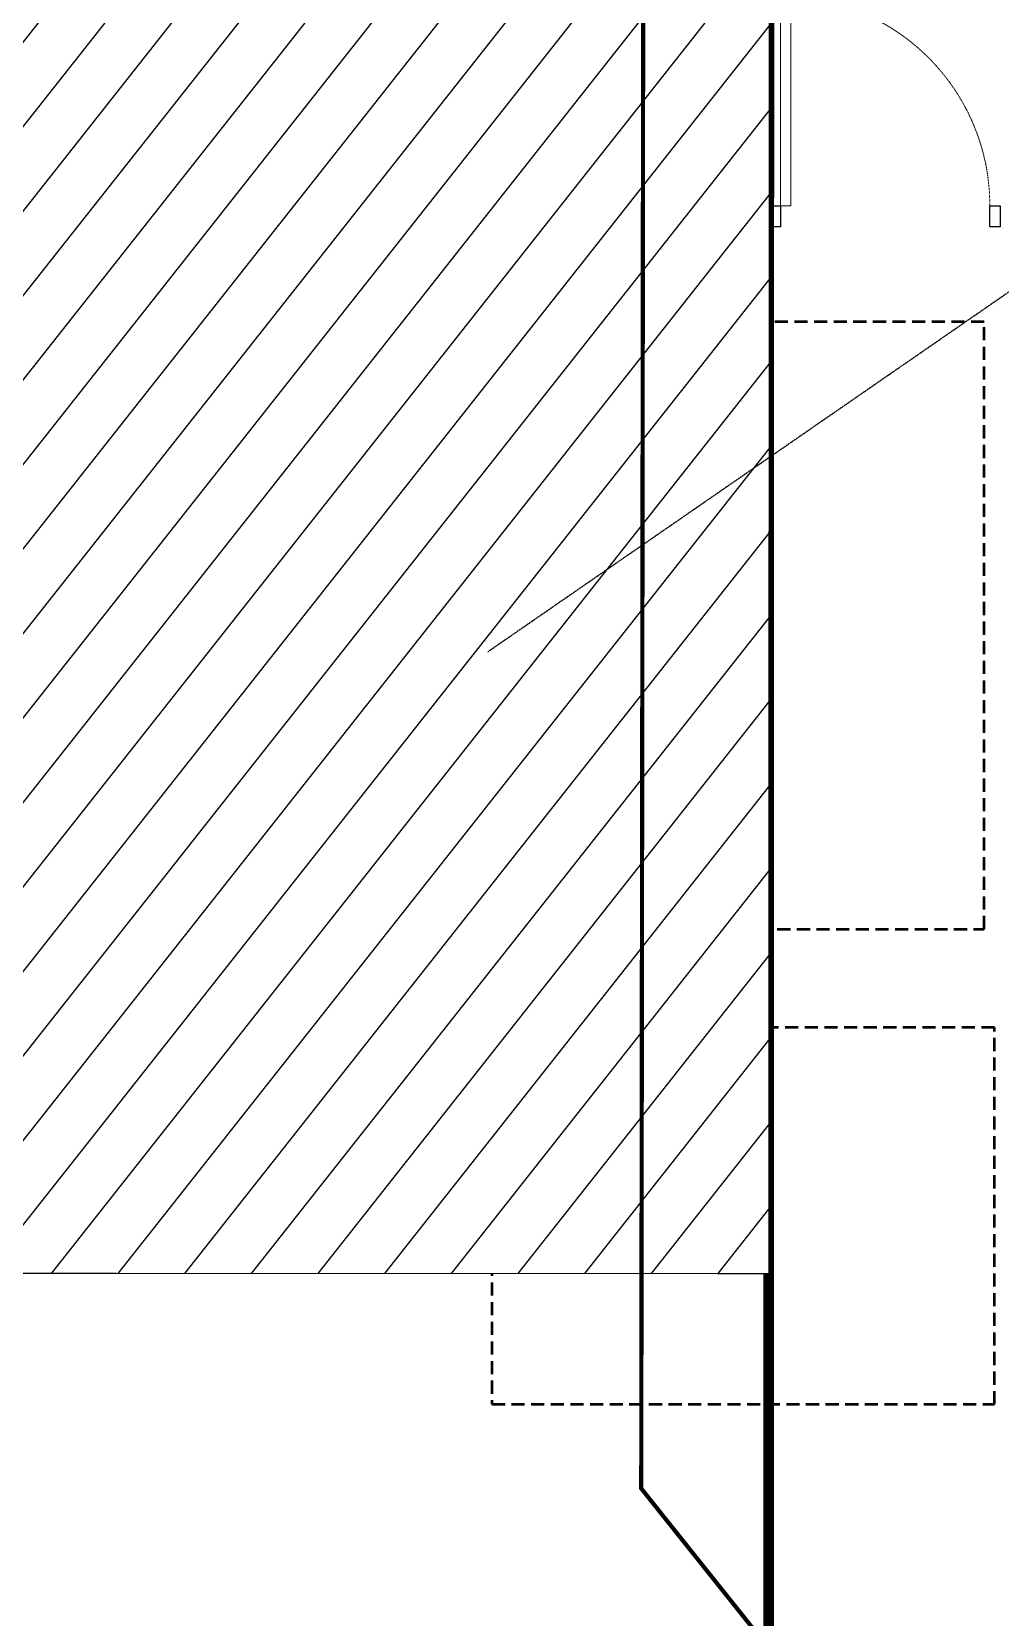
# Model space of a CAD drawing. Header units: centimetres. Extents: x -6122352 to 4157695, y -1694241 to 1947892.
# Drawn here: x 137830 to 142456, y -194915 to -187341 of the extents above; entities that cross this region are included whole.
import ezdxf
from ezdxf.xclip import XClip

# ---------------------------------------------------------------- set-up
doc = ezdxf.new("R2010")
doc.units = ezdxf.units.CM
doc.header["$MEASUREMENT"] = 0
doc.header["$XCLIPFRAME"] = 2
for name, pattern in [('23585-XR-AR-END-GROUND FLOOR$0$XR-END-GROUND FLOOR PLAN$0$HIDDEN2', [0.1875, 0.125, -0.0625]), ('DASHED2', [0.375, 0.25, -0.125]), ('XR-AR-END-SETTING OUT PLAN$0$23261-XR-AR-SI-GF$0$HIDDEN', [0.375, 0.25, -0.125]), ('XR-AR-END-SETTING OUT PLAN$0$23585-XR-AR-END-GROUND FLOOR$0$23261-XR-AR-SI-GF$0$HIDDEN', [0.375, 0.25, -0.125]), ('XR-AR-END-SETTING OUT PLAN$0$23585-XR-AR-END-GROUND FLOOR$0$945-4P-1-101-GROUND FLOOR PLAN$0$XR-MIDDLE-GROUND FLOOR PLAN$0$HIDDEN2', [0.1875, 0.125, -0.0625]), ('XR-AR-END-SETTING OUT PLAN$0$23585-XR-AR-END-GROUND FLOOR$0$XR-END-GROUND FLOOR PLAN$0$HIDDEN2', [0.1875, 0.125, -0.0625]), ('XR-AR-END-SETTING OUT PLAN$0$23585-XR-AR-END-GROUND FLOOR$0$XR-END-GROUND FLOOR PLAN$0$xf_6a1$0$DASHED', [0.75, 0.5, -0.25])]:
    doc.linetypes.add(name, pattern=pattern)
doc.layers.add('08-Compound Wall-3', color=5, linetype='Continuous', lineweight=25, true_color=0x0000ff)
for name, color, linetype in [('23585-XR-AR-BOUNDARY WALLS AND SETBACKS$0$setback', 7, 'XR-AR-END-SETTING OUT PLAN$0$23261-XR-AR-SI-GF$0$HIDDEN'), ('@MI-REF LAYER', 7, 'Continuous'), ('B_TH_4', 7, 'Continuous'), ('XR-AR-END-SETTING OUT PLAN$0$23585-XR-AR-END-GROUND FLOOR$0$A-Flor-Strs', 1, 'Continuous')]:
    doc.layers.add(name, color=color, linetype=linetype)
for name, color, linetype, lineweight in [('23585-XR-AR-END-GROUND FLOOR$0$A-LOVR-PLAN', 251, 'Continuous', 9), ('@ Foundations', 4, 'DASHED2', 50), ('A-ANNO-TEXT', 3, 'Continuous', 25), ('XR-AR-END-SETTING OUT PLAN$0$23585-XR-AR-END-GROUND FLOOR$0$A-DOOR-FULL', 1, 'Continuous', 9), ('XR-AR-END-SETTING OUT PLAN$0$23585-XR-AR-END-GROUND FLOOR$0$A-EQUP-KITN-PLAN', 202, 'Continuous', 9), ('XR-AR-END-SETTING OUT PLAN$0$23585-XR-AR-END-GROUND FLOOR$0$A-FLOR-OVHD', 9, 'XR-AR-END-SETTING OUT PLAN$0$23585-XR-AR-END-GROUND FLOOR$0$23261-XR-AR-SI-GF$0$HIDDEN', 15), ('XR-AR-END-SETTING OUT PLAN$0$23585-XR-AR-END-GROUND FLOOR$0$A-GLAZ-SILL', 8, 'Continuous', 5), ('XR-AR-END-SETTING OUT PLAN$0$23585-XR-AR-END-GROUND FLOOR$0$A-GLAZ-WNDO', 232, 'Continuous', 9), ('XR-AR-END-SETTING OUT PLAN$0$23585-XR-AR-END-GROUND FLOOR$0$A-LOVR-PLAN', 111, 'Continuous', 9), ('XR-AR-END-SETTING OUT PLAN$0$23585-XR-AR-END-GROUND FLOOR$0$A-WALL', 7, 'Continuous', 30), ('XR-AR-END-SETTING OUT PLAN$0$23585-XR-AR-END-GROUND FLOOR$0$S-COLS', 51, 'Continuous', 40), ('XR-AR-END-SETTING OUT PLAN$0$23585-XR-AR-END-GROUND FLOOR$0$S-COLS-PATT', 8, 'Continuous', 5)]:
    doc.layers.add(name, color=color, linetype=linetype, lineweight=lineweight)
doc.styles.get("Standard").update_dxf_attribs({"font": 'arial.ttf'})
doc.dimstyles.new('LEADER', dxfattribs={"dimtxt": 0.18, "dimasz": 0.25, "dimexe": 0.18, "dimexo": 0.0625, "dimgap": 0.09, "dimtad": 0, "dimtih": 1, "dimtoh": 1, "dimdec": 4, "dimzin": 0, "dimdsep": 46, "dimtxsty": 'Standard', "dimblk": 'DOT', "dimcen": 0.09, "dimadec": 0, "dimazin": 0, "dimtfac": 1, "dimtdec": 4, "dimtofl": 0, "dimtmove": 0, "dimatfit": 3, "dimldrblk": 'DOT', "dimfxl": 1, "dimtolj": 1, "dimtzin": 0, "dimarcsym": 0})

# ---------------------------------------------------------------- blocks, each defined once
blk = doc.blocks.new('23585-XR-AR-BOUNDARY WALLS AND SETBACKS')
at = {"layer": '23585-XR-AR-BOUNDARY WALLS AND SETBACKS$0$setback', "ltscale": 40, "const_width": 0.05}
blk.add_lwpolyline([(496593.7483, 2768854.2497), (496597.9032, 2768858.7842), (496601.9566, 2768863.208), (496606.0098, 2768867.6319), (496610.0632, 2768872.0554), (496614.1167, 2768876.4791), (496618.2702, 2768881.012), (496632.6469, 2768867.838), (496628.4939, 2768863.3054), (496624.4406, 2768858.8816), (496620.3872, 2768854.4578), (496616.3338, 2768850.0343), (496612.2804, 2768845.6104), (496608.1255, 2768841.0759)], close=True, dxfattribs=at)
blk = doc.blocks.new('A$C9d9485f6')
at = {"layer": 'A-ANNO-TEXT', "rotation": 312.4881850805905}
blk.add_blockref('23585-XR-AR-BOUNDARY WALLS AND SETBACKS', (-2377088.5348, -1504219.2521), dxfattribs=at)
blk = doc.blocks.new('*U35')
for points in [[(91, 0), (41, 0), (41, 1021), (91, 1021)], [(0, 0), (38, 0), (38, -50), (50, -50), (50, -250), (0, -250)], [(1100, 0), (1062, 0), (1062, -50), (1050, -50), (1050, -250), (1100, -250)]]:
    blk.add_lwpolyline(points, close=True)
at = {"color": 8, "linetype": 'XR-AR-END-SETTING OUT PLAN$0$23585-XR-AR-END-GROUND FLOOR$0$XR-END-GROUND FLOOR PLAN$0$HIDDEN2'}
blk.add_arc((41, 0), 1021, 0, 90, dxfattribs=at)
at = {"layer": 'XR-AR-END-SETTING OUT PLAN$0$23585-XR-AR-END-GROUND FLOOR$0$A-GLAZ-SILL', "linetype": 'XR-AR-END-SETTING OUT PLAN$0$23585-XR-AR-END-GROUND FLOOR$0$945-4P-1-101-GROUND FLOOR PLAN$0$XR-MIDDLE-GROUND FLOOR PLAN$0$HIDDEN2', "ltscale": 3}
blk.add_lwpolyline([(0, 0), (1100, 0), (1100, -250), (0, -250)], close=True, dxfattribs=at)
blk = doc.blocks.new('*U37')
for points in [[(91, 0), (41, 0), (41, 1021), (91, 1021)], [(0, 0), (38, 0), (38, -50), (50, -50), (50, -110), (0, -110)], [(1100, 0), (1062, 0), (1062, -50), (1050, -50), (1050, -110), (1100, -110)]]:
    blk.add_lwpolyline(points, close=True)
at = {"color": 8, "linetype": 'XR-AR-END-SETTING OUT PLAN$0$23585-XR-AR-END-GROUND FLOOR$0$XR-END-GROUND FLOOR PLAN$0$HIDDEN2'}
blk.add_arc((41, 0), 1021, 0, 90, dxfattribs=at)
at = {"layer": 'XR-AR-END-SETTING OUT PLAN$0$23585-XR-AR-END-GROUND FLOOR$0$A-GLAZ-SILL', "linetype": 'XR-AR-END-SETTING OUT PLAN$0$23585-XR-AR-END-GROUND FLOOR$0$945-4P-1-101-GROUND FLOOR PLAN$0$XR-MIDDLE-GROUND FLOOR PLAN$0$HIDDEN2', "ltscale": 3}
blk.add_lwpolyline([(0, 0), (1100, 0), (1100, -110), (0, -110)], close=True, dxfattribs=at)
blk = doc.blocks.new('XR-AR-END-SETTING OUT PLAN$0$23585-XR-AR-END-GROUND FLOOR$0$XR-END-GROUND FLOOR PLAN$0$A$C45491A9B')
blk.add_lwpolyline([(-50, 0), (0, 0), (0, 1000), (-50, 1000)], close=True)
at = {"color": 8, "linetype": 'XR-AR-END-SETTING OUT PLAN$0$23585-XR-AR-END-GROUND FLOOR$0$XR-END-GROUND FLOOR PLAN$0$HIDDEN2'}
blk.add_arc((0, 0), 1000, 90, 180, dxfattribs=at)
blk = doc.blocks.new('XR-AR-END-SETTING OUT PLAN$0$23585-XR-AR-END-GROUND FLOOR$0$A$C75a8815d')
at = {"layer": 'XR-AR-END-SETTING OUT PLAN$0$23585-XR-AR-END-GROUND FLOOR$0$S-COLS', "color": 252, "lineweight": 30}
for points in [[(0, 3500), (0, 2700), (250, 2700), (250, 3500)], [(0, 0), (0, 550), (250, 550), (250, 0)]]:
    blk.add_lwpolyline(points, close=True, dxfattribs=at)
blk = doc.blocks.new('23585-XR-AR-END-GROUND FLOOR$0$XR-END-GROUND FLOOR PLAN$0$A$C45491A9B')
blk.add_lwpolyline([(-50, 0), (0, 0), (0, 1000), (-50, 1000)], close=True)
at = {"color": 8, "linetype": '23585-XR-AR-END-GROUND FLOOR$0$XR-END-GROUND FLOOR PLAN$0$HIDDEN2'}
blk.add_arc((0, 0), 1000, 90, 180, dxfattribs=at)
blk = doc.blocks.new('XR-AR-END-SETTING OUT PLAN')
at = {"layer": '08-Compound Wall-3'}
for points in [[(1950, 10600), (1900, 10600), (1900, 10500), (1950, 10500)], [(3000, 10600), (2950, 10600), (2950, 10500), (3000, 10500)]]:
    blk.add_lwpolyline(points, close=True, dxfattribs=at)
at = {"layer": 'XR-AR-END-SETTING OUT PLAN$0$23585-XR-AR-END-GROUND FLOOR$0$A-EQUP-KITN-PLAN', "color": 8}
for p, q in [((3850.1, 11100), (3850.1, 13150)), ((5650.1, 11100), (3850.1, 11100))]:
    blk.add_line(p, q, dxfattribs=at)
at = {"layer": 'XR-AR-END-SETTING OUT PLAN$0$23585-XR-AR-END-GROUND FLOOR$0$A-EQUP-KITN-PLAN', "color": 8, "linetype": 'XR-AR-END-SETTING OUT PLAN$0$23585-XR-AR-END-GROUND FLOOR$0$XR-END-GROUND FLOOR PLAN$0$xf_6a1$0$DASHED'}
blk.add_line((5650.1, 10900), (3850.1, 10900), dxfattribs=at)
at = {"layer": 'XR-AR-END-SETTING OUT PLAN$0$23585-XR-AR-END-GROUND FLOOR$0$A-FLOR-OVHD', "color": 8, "ltscale": 5}
for p, q in [((5650.1, 12950), (5650.1, 11300)), ((5750.1, 12950), (5750.1, 11300)), ((3750.1, 11000), (3250.1, 10500)), ((3250.1, 11000), (3750.1, 10500)), ((4150.1, 9210.3), (3250.2, 9610.4)), ((3250.2, 9210.3), (4150.1, 9610.4))]:
    blk.add_line(p, q, dxfattribs=at)
at = {"layer": 'XR-AR-END-SETTING OUT PLAN$0$23585-XR-AR-END-GROUND FLOOR$0$A-FLOR-OVHD', "color": 8}
blk.add_line((3200.1, 10250), (3200.1, 9000), dxfattribs=at)
at = {"layer": 'XR-AR-END-SETTING OUT PLAN$0$23585-XR-AR-END-GROUND FLOOR$0$A-FLOR-OVHD', "color": 8, "ltscale": 5}
blk.add_lwpolyline([(3250.2, 9210.3), (4150.1, 9210.3), (4150.1, 9610.4), (3250.2, 9610.4)], close=True, dxfattribs=at)
at = {"layer": 'XR-AR-END-SETTING OUT PLAN$0$23585-XR-AR-END-GROUND FLOOR$0$A-Flor-Strs', "color": 8}
for p, q in [((3000.1, 10250), (3000.1, 9000)), ((3300.1, 10250), (3300.1, 9000)), ((3300.1, 9550), (3171.4, 9681.5)), ((3000.1, 9550), (3300.1, 9550)), ((3300.1, 9550), (3171.4, 9418.5))]:
    blk.add_line(p, q, dxfattribs=at)
at = {"layer": 'XR-AR-END-SETTING OUT PLAN$0$23585-XR-AR-END-GROUND FLOOR$0$A-GLAZ-SILL', "color": 8}
blk.add_line((3250.1, 6050), (3250.1, 8200), dxfattribs=at)
at = {"layer": 'XR-AR-END-SETTING OUT PLAN$0$23585-XR-AR-END-GROUND FLOOR$0$A-GLAZ-WNDO', "color": 8}
for p, q in [((3000.1, 8200), (3000.1, 8150)), ((3150.1, 8200), (3150.1, 8150)), ((3150.1, 6100), (3150.1, 8200)), ((3150.1, 8150), (3000.1, 8150)), ((3000.1, 7448), (3000.1, 7498)), ((3000.1, 7498), (3150.1, 7498)), ((3150.1, 7498), (3150.1, 7448)), ((3150.1, 7448), (3000.1, 7448)), ((3000.1, 6747), (3000.1, 6797)), ((3000.1, 6797), (3150.1, 6797)), ((3150.1, 6747), (3000.1, 6747)), ((3150.1, 6797), (3150.1, 6747)), ((3000.1, 6050), (3000.1, 6100)), ((3000.1, 6100), (3150.1, 6100)), ((3150.1, 6100), (3150.1, 6050)), ((3000.1, 6050), (3250.1, 6050))]:
    blk.add_line(p, q, dxfattribs=at)
for points in [[(3250.1, 8200), (3000.1, 8200)], [(3000.1, 7498), (3000.1, 8150)], [(3050.1, 8150), (3050.1, 7498)], [(3000.1, 6100), (3000.1, 7448)], [(3050.1, 7448), (3050.1, 6797)], [(3050.1, 6747), (3050.1, 6100)]]:
    blk.add_lwpolyline(points, dxfattribs=at)
at = {"layer": 'XR-AR-END-SETTING OUT PLAN$0$23585-XR-AR-END-GROUND FLOOR$0$A-LOVR-PLAN', "color": 8}
for points in [[(1950.1, 10600), (1900.1, 10600), (1900.1, 10500), (1950.1, 10500)], [(3000.1, 10600), (2950.1, 10600), (2950.1, 10500), (3000.1, 10500)]]:
    blk.add_lwpolyline(points, close=True, dxfattribs=at)
blk.add_lwpolyline([(1900.1, 10600), (1900.1, 10500)], dxfattribs=at)
at = {"layer": 'XR-AR-END-SETTING OUT PLAN$0$23585-XR-AR-END-GROUND FLOOR$0$A-WALL', "color": 8}
for points in [[(3850.1, 10500), (5750.1, 10500), (5750.1, 10250), (4790.1, 10250), (4790.1, 10150), (4540.1, 10150), (4540.1, 10250), (3000.1, 10250), (3000.1, 12000), (3250.1, 12000), (3250.1, 11100), (3850.1, 11100), (3850.1, 10500)], [(3750.1, 10700), (3750.1, 11000), (3450.1, 11000), (3250.1, 11000), (3250.1, 10500), (3750.1, 10500), (3750.1, 10700)]]:
    blk.add_lwpolyline(points, dxfattribs=at)
for points in [[(5650.1, 10500), (5750.1, 10500), (5750.1, 11300), (5650.1, 11300)], [(4790.1, 8750), (3250.1, 8750), (3250.1, 8200), (3000.1, 8200), (3000.1, 9000), (4540.1, 9000), (4540.1, 9050), (4790.1, 9050)], [(5650.1, 8750), (4790.1, 8750), (4790.1, 8850), (5650.1, 8850)], [(3250.1, 5750), (3250.1, 5750), (3250.1, 6050), (3000.1, 6050), (3000.1, 5500), (3250.1, 5500)], [(3250.1, 5500), (7760.1, 5500), (7760.1, 5750), (3250.1, 5750)]]:
    blk.add_lwpolyline(points, close=True, dxfattribs=at)
at = {"layer": '23585-XR-AR-END-GROUND FLOOR$0$A-LOVR-PLAN'}
blk.add_blockref('23585-XR-AR-END-GROUND FLOOR$0$XR-END-GROUND FLOOR PLAN$0$A$C45491A9B', (2950, 10600), dxfattribs=at)
at = {"layer": 'XR-AR-END-SETTING OUT PLAN$0$23585-XR-AR-END-GROUND FLOOR$0$A-DOOR-FULL', "color": 8, "xscale": -1, "rotation": 270}
blk.add_blockref('*U35', (4790.1, 9050), dxfattribs=at)
at = {"layer": 'XR-AR-END-SETTING OUT PLAN$0$23585-XR-AR-END-GROUND FLOOR$0$A-DOOR-FULL', "color": 8, "xscale": 0.9090909090912127, "yscale": 0.9090909090912127, "zscale": 0.9090909090912127, "rotation": 179.9999999999999}
blk.add_blockref('*U37', (6650.1, 8750), dxfattribs=at)
at = {"layer": 'XR-AR-END-SETTING OUT PLAN$0$23585-XR-AR-END-GROUND FLOOR$0$A-LOVR-PLAN', "color": 8}
blk.add_blockref('XR-AR-END-SETTING OUT PLAN$0$23585-XR-AR-END-GROUND FLOOR$0$XR-END-GROUND FLOOR PLAN$0$A$C45491A9B', (2950.1, 10600), dxfattribs=at)
at = {"layer": 'XR-AR-END-SETTING OUT PLAN$0$23585-XR-AR-END-GROUND FLOOR$0$S-COLS-PATT', "color": 8}
blk.add_blockref('XR-AR-END-SETTING OUT PLAN$0$23585-XR-AR-END-GROUND FLOOR$0$A$C75a8815d', (3000.1, 5500), dxfattribs=at)
blk = doc.blocks.new('END UNIT')
at = {"xscale": 0.001, "yscale": 0.001, "zscale": 0.001}
blk.add_blockref('XR-AR-END-SETTING OUT PLAN', (-9.1502, 0), dxfattribs=at)
blk = doc.blocks.new('TH_4')
at = {"xscale": -1}
blk.add_blockref('END UNIT', (495826.3054, 2769130.5141), dxfattribs=at)
blk = doc.blocks.new('23585-XR-AR-MALDIVE-3$0$TH_4')
at = {"layer": 'B_TH_4', "xscale": 1.000039184446315, "yscale": 1.000039184446315, "zscale": 1.000039184446315}
blk.add_blockref('TH_4', (-19.4274, -108.5069), dxfattribs=at)
at = {"layer": '@ Foundations', "linetype": 'DASHED2', "ltscale": 0.25}
for points in [[(495831.1802, 2769137.6596), (495833.4802, 2769137.6596), (495833.4802, 2769140.5596), (495831.1802, 2769140.5596)], [(495833.5302, 2769135.3896), (495833.5302, 2769137.1896), (495831.1302, 2769137.1896), (495831.1302, 2769135.3896)]]:
    blk.add_lwpolyline(points, close=True, dxfattribs=at)
blk = doc.blocks.new('_Dot')
at = {"color": 0, "linetype": 'ByBlock', "lineweight": -2}
blk.add_line((-0.5, 0), (-1, 0), dxfattribs=at)
at = {"color": 0, "linetype": 'ByBlock', "const_width": 0.5}
blk.add_lwpolyline([(-0.25, 0, 1), (0.25, 0, 1)], format="xyb", close=True, dxfattribs=at)

msp = doc.modelspace()

# ---------------------------------------------------------------- block references
at = {"layer": '@MI-REF LAYER', "xscale": 1000, "yscale": 1000, "zscale": 1000}
msp.add_blockref('A$C9d9485f6', (-23958.95046, 48155.57226), dxfattribs=at)

# ---------------------------------------------------------------- next in the draw order: block references
at = {"layer": '@MI-REF LAYER'}
ref = msp.add_blockref('23585-XR-AR-MALDIVE-3$0$TH_4', (-496200594.91888, -2769238010.65776), dxfattribs=dict(at, xscale=1000, yscale=1000, zscale=1000, rotation=359.9894579927457))
XClip(ref).set_block_clipping_path([(495793.2129440373, 2769130.5118746869), (495793.2151333401, 2769154.4527085768), (495802.2924758582, 2769154.4001012277), (495808.2924773204, 2769154.406963835), (495814.292345406, 2769154.4139737505), (495820.2921942999, 2769154.4207010698), (495826.2923302837, 2769154.4274163703), (495835.2531786934, 2769154.4537565196), (495835.2507460304, 2769130.5139004989)])

# ---------------------------------------------------------------- next in the draw order: wipeouts: each hides what was drawn before it
at = {"color": 10}
msp.add_wipeout([(141350.48661, -193268.34145), (141351.12394, -178994.51004), (135102.74947, -178989.93418), (135102.77709, -179294.75786), (111301.34285, -179292.23632), (111301.36116, -178992.65777), (105051.25007, -178992.27587), (105050.84168, -193266.12347), (141350.48634, -193272.80224)], dxfattribs=at).dxf.layer = '@MI-REF LAYER'

# ---------------------------------------------------------------- next in the draw order: hatches: boundary and pattern name
at = {"layer": '@MI-REF LAYER', "transparency": 33554508}
h = msp.add_hatch(dxfattribs=at)
h.set_pattern_fill('ANSI31', color=256, scale=2000, angle=186.72236)
h.paths.add_polyline_path([(141350.48634, -193272.80215), (141352.90655, -178994.51012), (135102.74633, -178994.23105), (135102.52622, -179294.78804), (111301.59379, -179292.23634), (111301.66041, -178992.67396), (105051.25007, -178992.29201), (105050.76712, -193266.12346)])

# ---------------------------------------------------------------- next in the draw order: linework, layer by layer
at = {"layer": '@MI-REF LAYER', "color": 1, "const_width": 20}
msp.add_lwpolyline([(144264.12865, -198714.82242), (140740.75805, -194299.74756), (140756.07219, -182691.53823), (139814.08561, -182688.00978), (140756.07219, -182691.53823), (140777.28277, -178524.4582), (144251.95951, -174873.96399)], dxfattribs=at)
at = {"layer": '@MI-REF LAYER', "const_width": 5}
msp.add_lwpolyline([(141350.48634, -193272.80215), (141352.90655, -178994.51012), (135102.74633, -178994.23105), (135102.52622, -179294.78804), (111301.59379, -179292.23634), (111301.66041, -178992.67396), (105051.25007, -178992.29201), (105050.76712, -193266.12346)], close=True, dxfattribs=at)

# ---------------------------------------------------------------- next in the draw order: leaders
at = {"layer": '@MI-REF LAYER', "linetype": 'DASHED2'}
msp.add_leader([(142998.78109, -188237.67376), (140007.71791, -190303.98959)], dimstyle='LEADER', dxfattribs=at)

doc.saveas('drawing.dxf')
